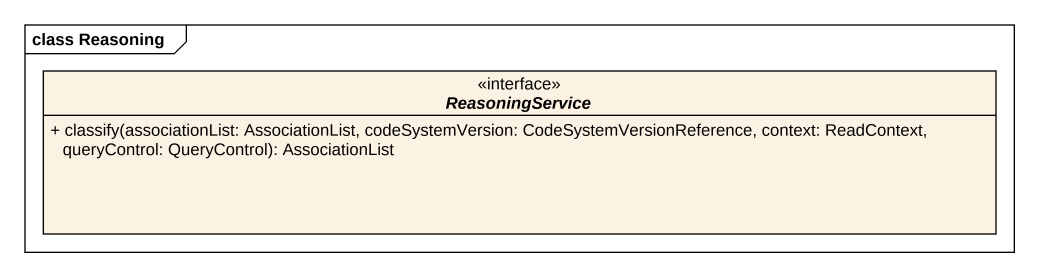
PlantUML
@startuml
mainframe class Reasoning
hide circle
hide empty members
skinparam classAttributeIconSize 0
interface ReasoningService <<interface>> {
  + classify(associationList: AssociationList, codeSystemVersion: CodeSystemVersionReference, context: ReadContext, queryControl: QueryControl): AssociationList
}
@enduml
